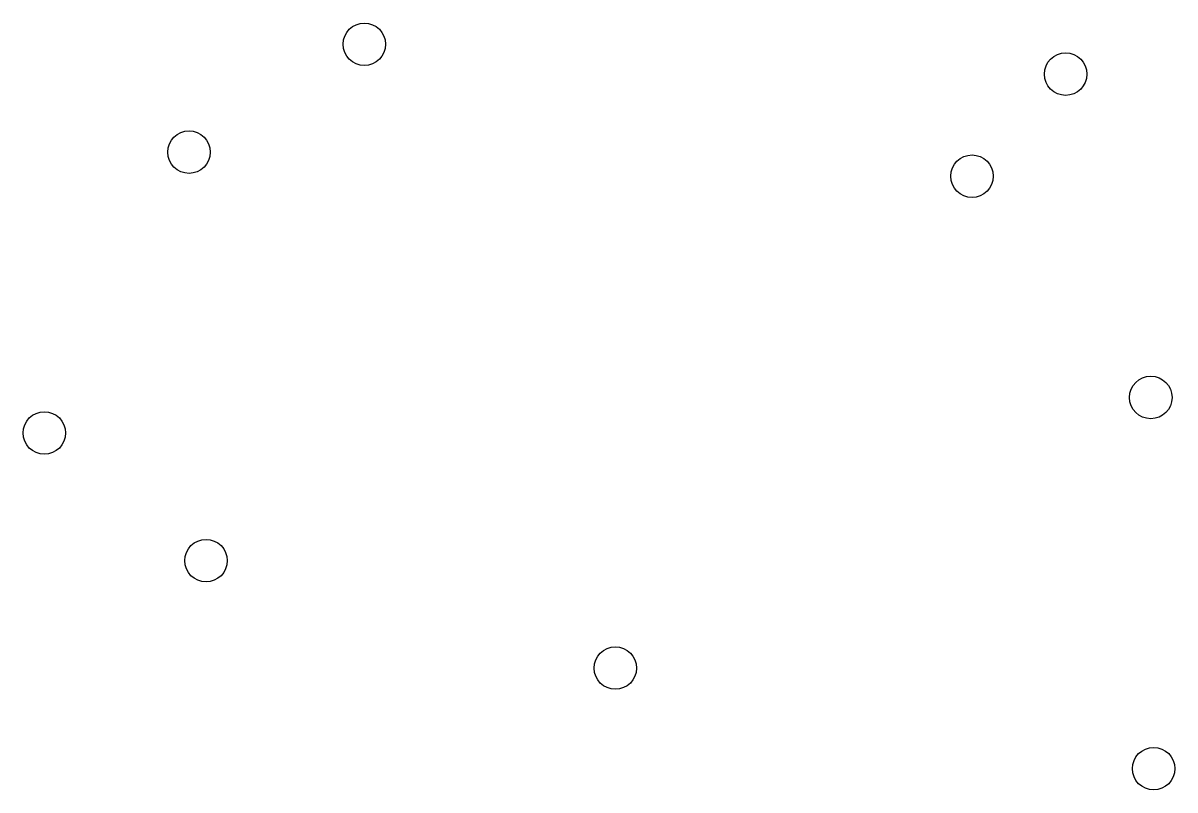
# Model space of a CAD drawing. Header units: millimetres. Extents: x -10 to 126, y -32 to 58.
import ezdxf

# ---------------------------------------------------------------- set-up
doc = ezdxf.new("R2010")
doc.units = ezdxf.units.MM

msp = doc.modelspace()

# ---------------------------------------------------------------- linework, layer by layer
for centre in [(30.6, 55.67), (113, 52.17), (10, 43), (102, 40.17), (123, 14.17), (-7, 10), (12, -5), (60.09, -17.62), (123.34, -29.44)]:
    msp.add_circle(centre, 2.5)

doc.saveas('drawing.dxf')
